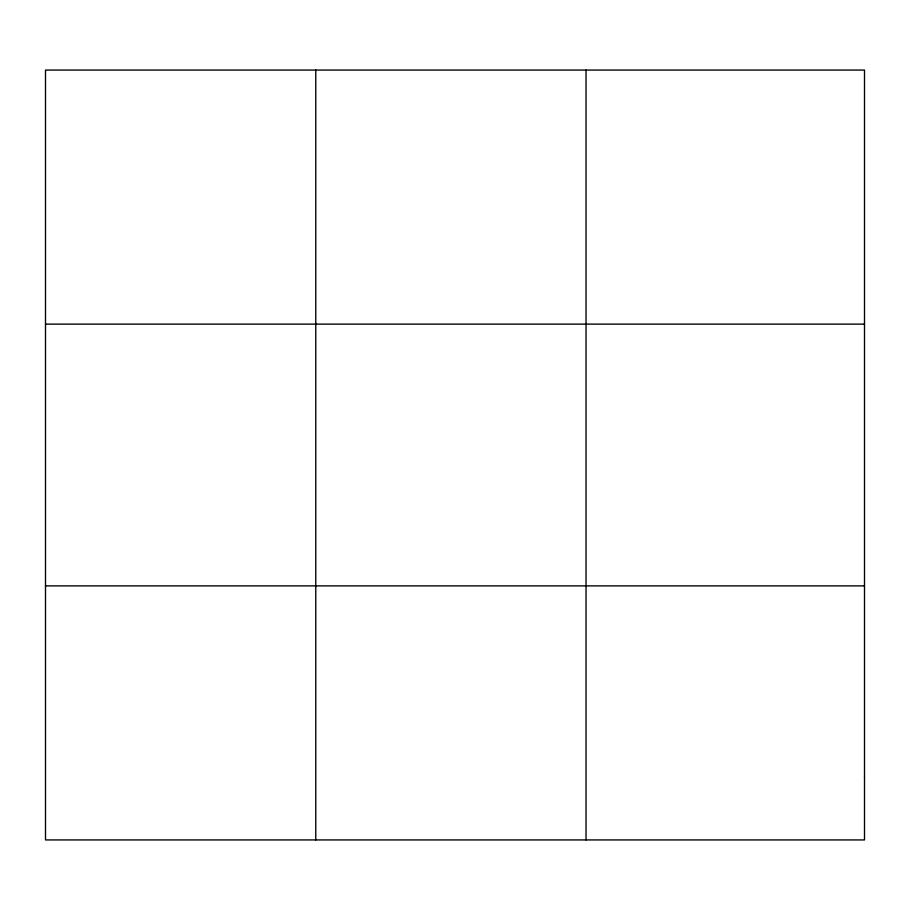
<?xml version="1.0" encoding="UTF-8"?>
<svg xmlns="http://www.w3.org/2000/svg" width="910" height="910" viewBox="0 0 910 910"><rect width="100%" height="100%" fill="white"/><g stroke="black" fill="none" stroke-linecap="round" stroke-linejoin="round"><path stroke-width="1.36" d="M315.77 839.93L315.77 70.07M586.04 839.93L586.04 70.07M45.5 324.119L864.5 324.119M45.5 585.881L864.5 585.881M864.5 776.412L864.5 839.93L45.5 839.93L45.5 70.07L864.5 70.07L864.5 776.412"/></g></svg>
